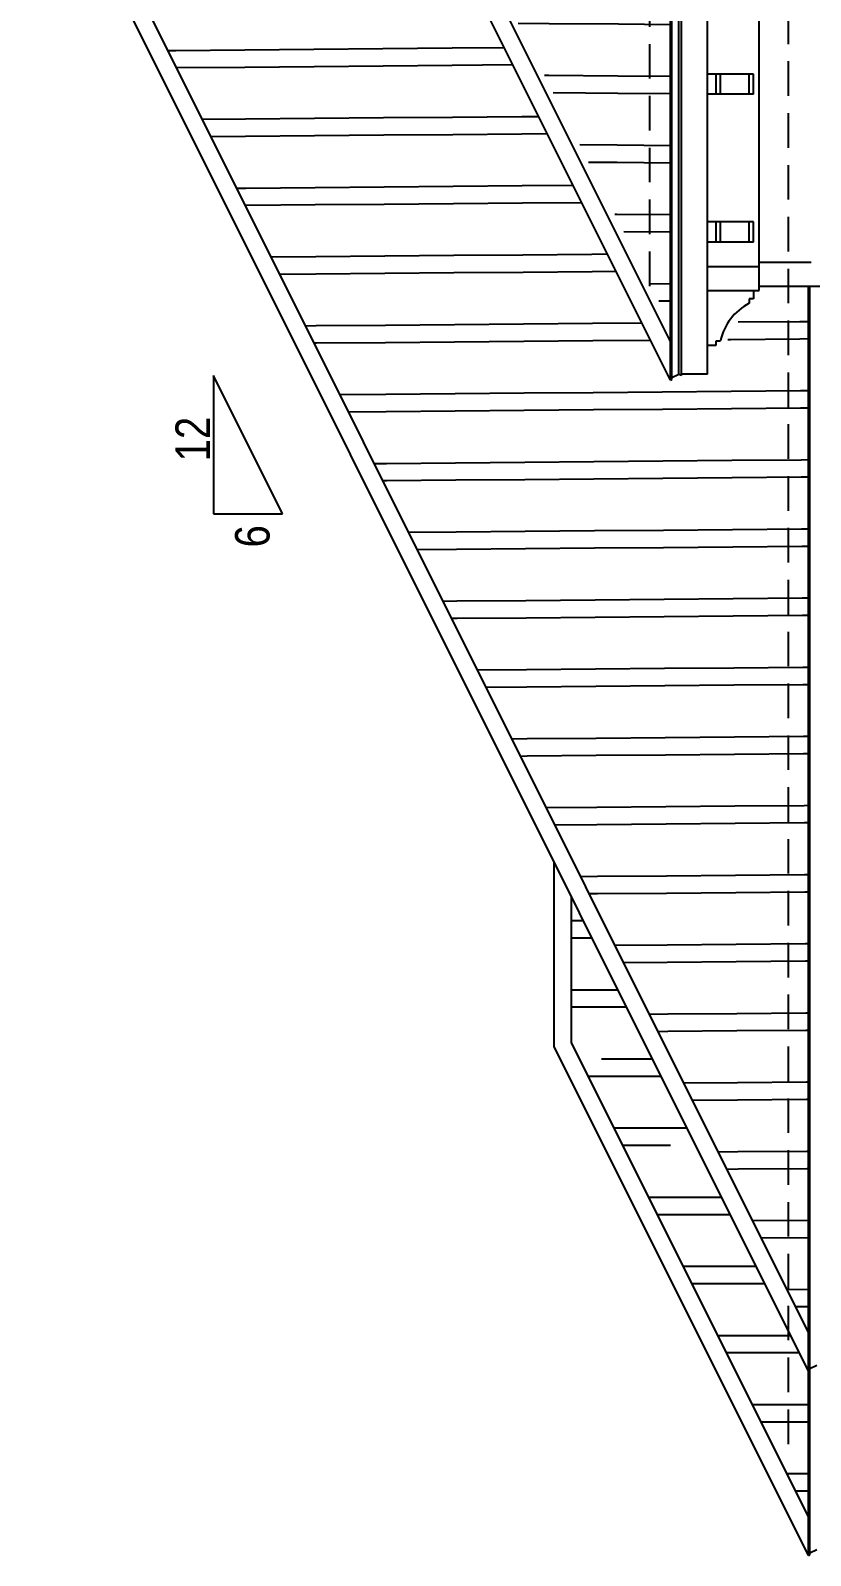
# Model space of a CAD drawing. Extents: x -175 to 1769, y -1164 to 204.
# Drawn here: x 1245 to 1380.5, y -972.2 to -707.5 of the extents above; entities that cross this region are included whole.
import ezdxf

# ---------------------------------------------------------------- set-up
doc = ezdxf.new("R2010")
doc.units = 0
doc.header["$LTSCALE"] = 12
doc.linetypes.add('DASHED', pattern=[0.75, 0.5, -0.25])
doc.layers.add('FRELEV', color=3, linetype='CONTINUOUS')

# ---------------------------------------------------------------- blocks, each defined once
blk = doc.blocks.new('HCH12')
at = {"layer": 'FRELEV', "color": 1, "linetype": 'CONTINUOUS'}
for p, q in [((-2.93, 27), (-0.85, 27)), ((-2.93, 24), (0.65, 24)), ((-2.93, 15), (2.25, 15)), ((2.25, 15), (5.15, 15)), ((-2.93, 12), (2.25, 12)), ((2.25, 12), (6.65, 12)), ((2.25, 3), (11.15, 3)), ((0, 0), (2.25, 0)), ((2.25, 0), (12.65, 0)), ((4.5, -9), (14.25, -9)), ((14.25, -9), (17.15, -9)), ((6, -12), (14.25, -12)), ((10.5, -21), (14.25, -21)), ((14.25, -21), (23.15, -21)), ((12, -24), (14.25, -24)), ((14.25, -24), (24.65, -24)), ((16.5, -33), (26.25, -33)), ((26.25, -33), (29.15, -33)), ((18, -36), (26.25, -36)), ((26.25, -36), (30.65, -36)), ((22.5, -45), (26.25, -45)), ((26.25, -45), (35.15, -45)), ((24, -48), (26.25, -48)), ((26.25, -48), (36.65, -48)), ((28.5, -57), (38.25, -57)), ((38.25, -57), (38.25, -57)), ((38.25, -57), (38.25, -57)), ((30, -60), (38.25, -60)), ((38.25, -60), (38.25, -60)), ((38.25, -60), (38.25, -60)), ((34.5, -69), (38.25, -69)), ((38.25, -69), (38.25, -69)), ((38.25, -69), (38.25, -69)), ((36, -72), (38.25, -72)), ((38.25, -72), (38.25, -72)), ((38.25, -72), (38.25, -72))]:
    blk.add_line(p, q, dxfattribs=at)
blk = doc.blocks.new('HCH21')
at = {"layer": 'FRELEV', "color": 1, "linetype": 'CONTINUOUS'}
for p, q in [((0, 0), (9.67, -0.08)), ((9.67, -0.08), (21.67, -0.19)), ((21.67, -0.19), (33.66, -0.29)), ((33.66, -0.29), (45.66, -0.4)), ((45.66, -0.4), (57.66, -0.5)), ((57.66, -0.5), (61.07, -0.53)), ((1.53, -3.01), (9.64, -3.08)), ((9.64, -3.08), (21.64, -3.19)), ((21.64, -3.19), (33.64, -3.29)), ((33.64, -3.29), (45.64, -3.4)), ((45.64, -3.4), (57.64, -3.5)), ((57.64, -3.5), (62.57, -3.55)), ((6.12, -12.05), (9.56, -12.08)), ((9.56, -12.08), (21.56, -12.19)), ((21.56, -12.19), (33.56, -12.29)), ((33.56, -12.29), (45.56, -12.4)), ((45.56, -12.4), (57.56, -12.5)), ((57.56, -12.5), (67.09, -12.59)), ((7.65, -15.07), (9.53, -15.08)), ((9.53, -15.08), (21.53, -15.19)), ((21.53, -15.19), (33.53, -15.29)), ((33.53, -15.29), (45.53, -15.4)), ((45.53, -15.4), (57.53, -15.5)), ((57.53, -15.5), (68.6, -15.6)), ((12.24, -24.11), (21.46, -24.19)), ((21.46, -24.19), (33.46, -24.29)), ((33.46, -24.29), (45.45, -24.4)), ((45.45, -24.4), (57.45, -24.5)), ((57.45, -24.5), (69.45, -24.61)), ((69.45, -24.61), (73.12, -24.64)), ((13.77, -27.12), (21.43, -27.19)), ((21.43, -27.19), (33.43, -27.29)), ((33.43, -27.29), (45.43, -27.4)), ((45.43, -27.4), (57.43, -27.5)), ((57.43, -27.5), (69.43, -27.61)), ((69.43, -27.61), (74.63, -27.65)), ((18.36, -36.16), (21.35, -36.19)), ((21.35, -36.19), (33.35, -36.29)), ((33.35, -36.29), (45.35, -36.4)), ((45.35, -36.4), (57.35, -36.5)), ((57.35, -36.5), (69.35, -36.61)), ((69.35, -36.61), (79.15, -36.69)), ((19.89, -39.18), (21.32, -39.19)), ((21.32, -39.19), (33.32, -39.29)), ((33.32, -39.29), (45.32, -39.4)), ((45.32, -39.4), (57.32, -39.5)), ((57.32, -39.5), (69.32, -39.61)), ((69.32, -39.61), (80.65, -39.71)), ((24.48, -48.22), (33.25, -48.29)), ((33.25, -48.29), (45.25, -48.4)), ((45.25, -48.4), (57.24, -48.5)), ((57.24, -48.5), (69.24, -48.61)), ((69.24, -48.61), (81.24, -48.71)), ((81.24, -48.71), (85.17, -48.75)), ((26.01, -51.23), (33.22, -51.29)), ((33.22, -51.29), (45.22, -51.4)), ((45.22, -51.4), (57.22, -51.5)), ((57.22, -51.5), (69.22, -51.61)), ((69.22, -51.61), (81.22, -51.71)), ((81.22, -51.71), (86.68, -51.76)), ((30.6, -60.27), (33.14, -60.29)), ((33.14, -60.29), (45.14, -60.4)), ((45.14, -60.4), (57.14, -60.5)), ((57.14, -60.5), (69.14, -60.61)), ((69.14, -60.61), (81.14, -60.71)), ((81.14, -60.71), (91.2, -60.8)), ((32.13, -63.28), (33.11, -63.29)), ((33.11, -63.29), (45.11, -63.4)), ((45.11, -63.4), (57.11, -63.5)), ((57.11, -63.5), (69.11, -63.61)), ((69.11, -63.61), (81.11, -63.71)), ((81.11, -63.71), (92.71, -63.81)), ((36.72, -72.32), (45.04, -72.4)), ((45.04, -72.4), (57.04, -72.5)), ((57.04, -72.5), (69.04, -72.61)), ((69.04, -72.61), (81.03, -72.71)), ((81.03, -72.71), (93.03, -72.81)), ((93.03, -72.81), (97.23, -72.85)), ((38.25, -75.34), (45.01, -75.4)), ((45.01, -75.4), (57.01, -75.5)), ((57.01, -75.5), (69.01, -75.6)), ((69.01, -75.6), (81.01, -75.71)), ((81.01, -75.71), (93.01, -75.81)), ((93.01, -75.81), (98.73, -75.86)), ((42.83, -84.38), (44.93, -84.4)), ((44.93, -84.4), (56.93, -84.5)), ((56.93, -84.5), (68.93, -84.6)), ((68.93, -84.6), (80.93, -84.71)), ((80.93, -84.71), (92.93, -84.81)), ((92.93, -84.81), (101.44, -84.89)), ((44.36, -87.39), (44.91, -87.4)), ((44.91, -87.4), (56.9, -87.5)), ((56.9, -87.5), (68.9, -87.6)), ((68.9, -87.6), (80.9, -87.71)), ((80.9, -87.71), (92.9, -87.81)), ((92.9, -87.81), (101.44, -87.89)), ((48.95, -96.43), (56.83, -96.5)), ((56.83, -96.5), (68.83, -96.6)), ((68.83, -96.6), (80.83, -96.71)), ((80.83, -96.71), (92.82, -96.81)), ((92.82, -96.81), (101.44, -96.89)), ((50.48, -99.44), (56.8, -99.5)), ((56.8, -99.5), (68.8, -99.6)), ((68.8, -99.6), (80.8, -99.71)), ((80.8, -99.71), (92.8, -99.81)), ((92.8, -99.81), (101.44, -99.89)), ((55.07, -108.48), (56.72, -108.5)), ((56.72, -108.5), (68.72, -108.6)), ((68.72, -108.6), (80.72, -108.71)), ((80.72, -108.71), (92.72, -108.81)), ((92.72, -108.81), (101.44, -108.89)), ((56.6, -111.5), (56.7, -111.5)), ((56.7, -111.5), (68.69, -111.6)), ((68.69, -111.6), (80.69, -111.71)), ((80.69, -111.71), (92.69, -111.81)), ((92.69, -111.81), (101.44, -111.89)), ((61.19, -120.54), (68.62, -120.6)), ((68.62, -120.6), (80.62, -120.71)), ((80.62, -120.71), (92.62, -120.81)), ((92.62, -120.81), (101.44, -120.89)), ((62.72, -123.55), (68.59, -123.6)), ((68.59, -123.6), (80.59, -123.71)), ((80.59, -123.71), (92.59, -123.81)), ((92.59, -123.81), (101.44, -123.89)), ((67.31, -132.59), (68.51, -132.6)), ((68.51, -132.6), (80.51, -132.71)), ((80.51, -132.71), (92.51, -132.81)), ((92.51, -132.81), (101.44, -132.89)), ((68.84, -135.61), (80.48, -135.71)), ((80.48, -135.71), (92.48, -135.81)), ((92.48, -135.81), (101.44, -135.89)), ((73.43, -144.65), (80.41, -144.71)), ((80.41, -144.71), (92.41, -144.81)), ((92.41, -144.81), (101.44, -144.89)), ((74.96, -147.66), (80.38, -147.71)), ((80.38, -147.71), (92.38, -147.81)), ((92.38, -147.81), (101.44, -147.89)), ((79.55, -156.7), (80.3, -156.71)), ((80.3, -156.71), (92.3, -156.81)), ((92.3, -156.81), (101.44, -156.89)), ((81.08, -159.71), (92.27, -159.81)), ((92.27, -159.81), (101.44, -159.89)), ((85.67, -168.75), (92.2, -168.81)), ((92.2, -168.81), (101.44, -168.89)), ((87.2, -171.77), (92.17, -171.81)), ((92.17, -171.81), (101.44, -171.89)), ((91.79, -180.81), (92.09, -180.81)), ((92.09, -180.81), (101.44, -180.89)), ((93.32, -183.82), (101.44, -183.89)), ((97.91, -192.86), (101.44, -192.89)), ((99.44, -195.88), (101.44, -195.89))]:
    blk.add_line(p, q, dxfattribs=at)
blk = doc.blocks.new('HCH22')
at = {"layer": 'FRELEV', "color": 1, "linetype": 'CONTINUOUS'}
for p, q in [((13.27, -23.89), (25.27, -23.78)), ((25.27, -23.78), (37.27, -23.68)), ((37.27, -23.68), (49.27, -23.57)), ((49.27, -23.57), (61.27, -23.47)), ((61.27, -23.47), (70.34, -23.39)), ((11.95, -23.9), (13.27, -23.89)), ((49.3, -26.57), (61.3, -26.47)), ((61.3, -26.47), (71.83, -26.37)), ((13.44, -26.88), (25.3, -26.78)), ((25.3, -26.78), (37.3, -26.68)), ((37.3, -26.68), (49.3, -26.57)), ((17.92, -35.84), (25.38, -35.78)), ((25.38, -35.78), (37.38, -35.68)), ((37.38, -35.68), (49.38, -35.57)), ((49.38, -35.57), (61.38, -35.47)), ((61.38, -35.47), (73.38, -35.36)), ((73.38, -35.36), (76.32, -35.34)), ((19.42, -38.83), (25.4, -38.78)), ((25.4, -38.78), (37.4, -38.68)), ((37.4, -38.68), (49.4, -38.57)), ((49.4, -38.57), (61.4, -38.47)), ((61.4, -38.47), (73.4, -38.36)), ((73.4, -38.36), (77.81, -38.32)), ((37.48, -47.67), (49.48, -47.57)), ((49.48, -47.57), (61.48, -47.47)), ((61.48, -47.47), (73.48, -47.36)), ((73.48, -47.36), (82.29, -47.28)), ((23.9, -47.79), (25.48, -47.78)), ((25.48, -47.78), (37.48, -47.67)), ((73.51, -50.36), (83.78, -50.27)), ((25.39, -50.78), (25.51, -50.78)), ((25.51, -50.78), (37.51, -50.67)), ((37.51, -50.67), (49.51, -50.57)), ((49.51, -50.57), (61.51, -50.47)), ((61.51, -50.47), (73.51, -50.36)), ((29.87, -59.74), (37.59, -59.67)), ((37.59, -59.67), (49.59, -59.57)), ((49.59, -59.57), (61.59, -59.46)), ((61.59, -59.46), (73.59, -59.36)), ((73.59, -59.36), (85.58, -59.26)), ((85.58, -59.26), (88.26, -59.23)), ((31.37, -62.73), (37.61, -62.67)), ((37.61, -62.67), (49.61, -62.57)), ((49.61, -62.57), (61.61, -62.46)), ((61.61, -62.46), (73.61, -62.36)), ((73.61, -62.36), (85.61, -62.26)), ((85.61, -62.26), (89.76, -62.22)), ((49.69, -71.57), (61.69, -71.46)), ((61.69, -71.46), (73.69, -71.36)), ((73.69, -71.36), (85.69, -71.25)), ((85.69, -71.25), (94.24, -71.18)), ((110.99, -71.03), (121.69, -70.94)), ((121.69, -70.94), (123.22, -70.93)), ((35.85, -71.69), (37.69, -71.67)), ((37.69, -71.67), (49.69, -71.57)), ((109.21, -74.05), (109.72, -74.05)), ((109.72, -74.05), (121.71, -73.94)), ((121.71, -73.94), (123.22, -73.93)), ((37.34, -74.68), (37.72, -74.67)), ((37.72, -74.67), (49.72, -74.57)), ((49.72, -74.57), (61.72, -74.46)), ((61.72, -74.46), (73.72, -74.36)), ((73.72, -74.36), (85.72, -74.25)), ((85.72, -74.25), (95.73, -74.17)), ((41.82, -83.64), (49.8, -83.57)), ((49.8, -83.57), (61.8, -83.46)), ((61.8, -83.46), (73.79, -83.36)), ((73.79, -83.36), (85.79, -83.25)), ((85.79, -83.25), (97.79, -83.15)), ((97.79, -83.15), (109.79, -83.04)), ((109.79, -83.04), (121.79, -82.94)), ((121.79, -82.94), (123.22, -82.93)), ((43.31, -86.63), (49.82, -86.57)), ((49.82, -86.57), (61.82, -86.46)), ((61.82, -86.46), (73.82, -86.36)), ((73.82, -86.36), (85.82, -86.25)), ((85.82, -86.25), (97.82, -86.15)), ((97.82, -86.15), (109.82, -86.04)), ((109.82, -86.04), (121.82, -85.94)), ((121.82, -85.94), (123.22, -85.93)), ((73.9, -95.36), (85.9, -95.25)), ((85.9, -95.25), (97.9, -95.15)), ((97.9, -95.15), (109.9, -95.04)), ((109.9, -95.04), (121.9, -94.94)), ((121.9, -94.94), (123.22, -94.93)), ((47.79, -95.59), (49.9, -95.57)), ((49.9, -95.57), (61.9, -95.46)), ((61.9, -95.46), (73.9, -95.36)), ((121.92, -97.94), (123.22, -97.93)), ((49.29, -98.57), (49.93, -98.57)), ((49.93, -98.57), (61.93, -98.46)), ((61.93, -98.46), (73.93, -98.36)), ((73.93, -98.36), (85.93, -98.25)), ((85.93, -98.25), (97.92, -98.15)), ((97.92, -98.15), (109.92, -98.04)), ((109.92, -98.04), (121.92, -97.94)), ((53.77, -107.53), (62, -107.46)), ((62, -107.46), (74, -107.36)), ((74, -107.36), (86, -107.25)), ((86, -107.25), (98, -107.15)), ((98, -107.15), (110, -107.04)), ((110, -107.04), (122, -106.94)), ((122, -106.94), (123.22, -106.93)), ((55.26, -110.52), (62.03, -110.46)), ((62.03, -110.46), (74.03, -110.36)), ((74.03, -110.36), (86.03, -110.25)), ((86.03, -110.25), (98.03, -110.15)), ((98.03, -110.15), (110.03, -110.04)), ((110.03, -110.04), (122.03, -109.94)), ((122.03, -109.94), (123.22, -109.93)), ((98.11, -119.15), (110.11, -119.04)), ((110.11, -119.04), (122.11, -118.94)), ((122.11, -118.94), (123.22, -118.93)), ((59.74, -119.48), (62.11, -119.46)), ((62.11, -119.46), (74.11, -119.36)), ((74.11, -119.36), (86.11, -119.25)), ((86.11, -119.25), (98.11, -119.15)), ((61.24, -122.47), (62.14, -122.46)), ((62.14, -122.46), (74.14, -122.36)), ((74.14, -122.36), (86.13, -122.25)), ((86.13, -122.25), (98.13, -122.15)), ((98.13, -122.15), (110.13, -122.04)), ((110.13, -122.04), (122.13, -121.94)), ((122.13, -121.94), (123.22, -121.93)), ((65.72, -131.43), (74.21, -131.36)), ((74.21, -131.36), (86.21, -131.25)), ((86.21, -131.25), (98.21, -131.15)), ((98.21, -131.15), (110.21, -131.04)), ((110.21, -131.04), (122.21, -130.94)), ((122.21, -130.94), (123.22, -130.93)), ((67.21, -134.42), (74.24, -134.36)), ((74.24, -134.36), (86.24, -134.25)), ((86.24, -134.25), (98.24, -134.15)), ((98.24, -134.15), (110.24, -134.04)), ((110.24, -134.04), (122.24, -133.94)), ((122.24, -133.94), (123.22, -133.93)), ((110.32, -143.04), (122.32, -142.94)), ((122.32, -142.94), (123.22, -142.93)), ((71.69, -143.38), (74.32, -143.36)), ((74.32, -143.36), (86.32, -143.25)), ((86.32, -143.25), (98.32, -143.15)), ((98.32, -143.15), (110.32, -143.04)), ((73.19, -146.37), (74.34, -146.36)), ((74.34, -146.36), (86.34, -146.25)), ((86.34, -146.25), (98.34, -146.15)), ((98.34, -146.15), (110.34, -146.04)), ((110.34, -146.04), (122.34, -145.94)), ((122.34, -145.94), (123.22, -145.93)), ((77.67, -155.33), (86.42, -155.25)), ((86.42, -155.25), (98.42, -155.15)), ((98.42, -155.15), (110.42, -155.04)), ((110.42, -155.04), (122.42, -154.94)), ((122.42, -154.94), (123.22, -154.93)), ((79.16, -158.32), (86.45, -158.25)), ((86.45, -158.25), (98.45, -158.15)), ((98.45, -158.15), (110.45, -158.04)), ((110.45, -158.04), (122.45, -157.94)), ((122.45, -157.94), (123.22, -157.93)), ((83.64, -167.28), (86.53, -167.25)), ((86.53, -167.25), (98.53, -167.15)), ((98.53, -167.15), (110.53, -167.04)), ((110.53, -167.04), (122.53, -166.94)), ((122.53, -166.94), (123.22, -166.93)), ((85.13, -170.26), (86.55, -170.25)), ((86.55, -170.25), (98.55, -170.15)), ((98.55, -170.15), (110.55, -170.04)), ((110.55, -170.04), (122.55, -169.94)), ((122.55, -169.94), (123.22, -169.93)), ((89.61, -179.22), (98.63, -179.15)), ((98.63, -179.15), (110.63, -179.04)), ((110.63, -179.04), (122.63, -178.94)), ((122.63, -178.94), (123.22, -178.93)), ((91.11, -182.21), (98.66, -182.15)), ((98.66, -182.15), (110.66, -182.04)), ((110.66, -182.04), (122.66, -181.94)), ((122.66, -181.94), (123.22, -181.93)), ((95.59, -191.17), (98.74, -191.15)), ((98.74, -191.15), (110.74, -191.04)), ((110.74, -191.04), (122.74, -190.94)), ((122.74, -190.94), (123.22, -190.93)), ((97.08, -194.16), (98.76, -194.15)), ((98.76, -194.15), (110.76, -194.04)), ((110.76, -194.04), (122.76, -193.94)), ((122.76, -193.94), (123.22, -193.93)), ((101.56, -203.12), (110.84, -203.04)), ((110.84, -203.04), (122.84, -202.94)), ((122.84, -202.94), (123.22, -202.93)), ((103.06, -206.11), (110.87, -206.04)), ((110.87, -206.04), (122.87, -205.94)), ((122.87, -205.94), (123.22, -205.93)), ((107.54, -215.07), (110.95, -215.04)), ((110.95, -215.04), (122.95, -214.94)), ((122.95, -214.94), (123.22, -214.93)), ((109.03, -218.06), (110.97, -218.04)), ((110.97, -218.04), (122.97, -217.94)), ((122.97, -217.94), (123.22, -217.93)), ((113.51, -227.02), (123.05, -226.93)), ((123.05, -226.93), (123.22, -226.93)), ((115.01, -230.01), (123.08, -229.93)), ((123.08, -229.93), (123.22, -229.93)), ((119.49, -238.97), (123.15, -238.93)), ((123.15, -238.93), (123.22, -238.93)), ((120.98, -241.95), (123.18, -241.93)), ((123.18, -241.93), (123.22, -241.93))]:
    blk.add_line(p, q, dxfattribs=at)

msp = doc.modelspace()

# ---------------------------------------------------------------- linework, layer by layer
at = {"layer": 'FRELEV', "color": 1, "linetype": 'DASHED'}
for p, q in [((1376.623, 88.17593), (1376.623, -955.8237)), ((1352.623, -751.824), (1352.623, -356.1988))]:
    msp.add_line(p, q, dxfattribs=at)
at = {"layer": 'FRELEV', "color": 2, "linetype": 'CONTINUOUS'}
for p, q in [((1356.187, -768.1749), (1249.102, -554.0115)), ((1371.623, -752.574), (1371.623, -623.4484)), ((1362.623, -767.1348), (1362.623, -634.7834)), ((1356.187, -768.1749), (1356.187, -639.7993)), ((1356.411, -768.063), (1356.41, -639.6874)), ((1357.64, -767.2027), (1357.64, -638.8271)), ((1358.115, -767.3609), (1358.115, -638.9853)), ((1380.187, -940.1745), (1245.007, -669.8239)), ((1370.623, -715.0242), (1362.623, -715.0242)), ((1364.123, -718.5242), (1364.123, -715.0242)), ((1364.873, -718.5242), (1364.873, -715.0242)), ((1369.873, -718.5242), (1369.873, -715.0242)), ((1370.623, -718.5242), (1370.623, -715.0242)), ((1370.623, -718.5242), (1362.623, -718.5242)), ((1370.623, -740.699), (1362.623, -740.699)), ((1364.123, -744.199), (1364.123, -740.699)), ((1364.873, -744.199), (1364.873, -740.699)), ((1369.873, -744.199), (1369.873, -740.699)), ((1370.623, -744.199), (1370.623, -740.699)), ((1370.623, -744.199), (1362.623, -744.199)), ((1362.623, -748.449), (1371.623, -748.449)), ((1371.623, -747.699), (1380.623, -747.699)), ((1362.623, -752.574), (1371.623, -752.574)), ((1369.873, -754.074), (1369.873, -754.824)), ((1370.623, -754.074), (1369.873, -754.074)), ((1370.623, -752.574), (1370.623, -754.074)), ((1371.623, -751.824), (1496.623, -751.824)), ((1380.187, -972.1745), (1380.187, -751.824)), ((1380.411, -972.0627), (1380.411, -751.824)), ((1362.623, -762.074), (1364.123, -762.074)), ((1364.123, -761.324), (1364.873, -761.324)), ((1364.123, -762.074), (1364.123, -761.324)), ((1357.64, -767.2027), (1356.411, -767.7863)), ((1358.115, -767.3609), (1357.64, -767.2027)), ((1362.623, -767.1348), (1358.115, -767.1348)), ((1356.187, -768.1749), (1356.411, -768.063)), ((1336.01, -883.8237), (1336.01, -851.8242)), ((1380.187, -972.1745), (1336.01, -883.8237)), ((1381.641, -939.2023), (1380.411, -939.7859)), ((1380.187, -940.1745), (1380.411, -940.0627)), ((1381.641, -971.2023), (1380.411, -971.7859)), ((1380.187, -972.1745), (1380.411, -972.0627))]:
    msp.add_line(p, q, dxfattribs=at)
at = {"layer": 'FRELEV', "color": 1, "linetype": 'CONTINUOUS'}
for p, q in [((1356.187, -761.4669), (1252.456, -554.0115)), ((1380.187, -933.4666), (1248.007, -669.1137)), ((1339.01, -883.1153), (1339.01, -857.8237)), ((1380.187, -965.4666), (1339.01, -883.1149))]:
    msp.add_line(p, q, dxfattribs=at)
at = {"layer": 'FRELEV', "color": 3, "linetype": 'CONTINUOUS'}
for p, q in [((1276.816, -767.3395), (1276.816, -791.3395)), ((1288.816, -791.3395), (1276.816, -767.3395)), ((1276.816, -791.3395), (1288.816, -791.3395))]:
    msp.add_line(p, q, dxfattribs=at)
at = {"layer": 'FRELEV', "color": 2, "linetype": 'CONTINUOUS'}
msp.add_arc((1374.292, -763.3965), 9.64447, 117.2716868, 167.5914222, dxfattribs=at)

# ---------------------------------------------------------------- block references
at = {"layer": 'FRELEV', "color": 1, "linetype": 'CONTINUOUS'}
for name, p in [('HCH22', (1256.967, -687.0325)), ('HCH21', (1254.751, -558.5317)), ('HCH12', (1341.936, -888.9666))]:
    msp.add_blockref(name, p, dxfattribs=at)

# ---------------------------------------------------------------- texts
at = {"layer": 'FRELEV', "color": 2, "linetype": 'CONTINUOUS', "width": 0.87}
for s, height, p in [('12', 5.998486, (1276.191, -782.28)), ('6', 5.99849, (1286.545, -797.2075))]:
    msp.add_text(s, height=height, rotation=90, dxfattribs=at).set_placement(p)

doc.saveas('drawing.dxf')
